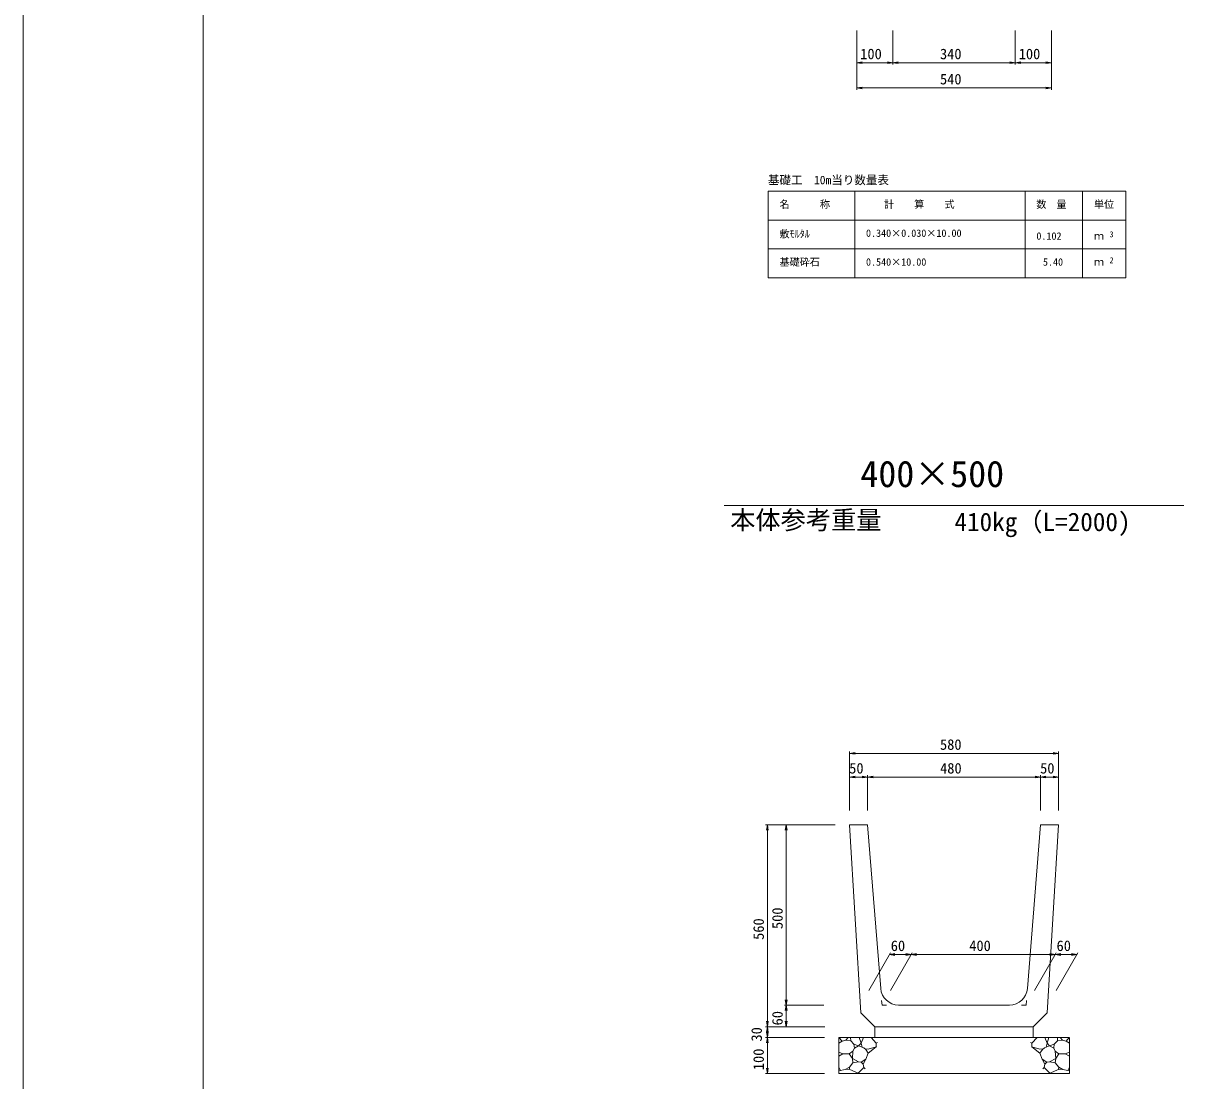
# Model space of a CAD drawing. Units: millimetres on the paper. Extents: x 0 to 841, y 0 to 594.
# Drawn here: x 0 to 161.1, y 285.5 to 432.2 of the extents above; entities that cross this region are included whole.
import ezdxf
from ezdxf.enums import TextEntityAlignment as Align

# ---------------------------------------------------------------- set-up
doc = ezdxf.new("R2010")
doc.units = ezdxf.units.MM
for name, color, linetype, lineweight in [('D-STR-DIM（寸法）', 7, 'Continuous', 18), ('D-STR-HTXT（旗揚げ）', 4, 'Continuous', 18), ('D-STR-STRn（構造物）', 5, 'Continuous', 18), ('D-STR（構造物外形線）', 1, 'Continuous', 18), ('D-TTL(外枠）', 2, 'Continuous', 18), ('DEFPOINTS_2', 8, 'Continuous', 18)]:
    doc.layers.add(name, color=color, linetype=linetype, lineweight=lineweight)
doc.layers.add('D-STR-TXT（文字）', color=7, linetype='Continuous')
doc.styles.add('ＭＳ ゴシック', font='')
doc.styles.get('ＭＳ ゴシック').set_extended_font_data('MS Gothic')

msp = doc.modelspace()

# ---------------------------------------------------------------- linework, layer by layer
at = {"layer": 'D-STR-DIM（寸法）'}
for p, q in [((115.7, 431.242), (115.7, 423.016)), ((115.7, 431.242), (115.7, 426.511)), ((120.7, 431.242), (120.7, 426.511)), ((120.7, 431.242), (120.7, 426.511)), ((137.7, 431.242), (137.7, 426.511)), ((137.7, 431.242), (137.7, 426.511)), ((142.7, 431.242), (142.7, 423.016)), ((142.7, 431.242), (142.7, 426.511)), ((115.7, 426.761), (116.45, 426.886)), ((119.95, 426.886), (120.7, 426.761)), ((120.7, 426.761), (121.45, 426.886)), ((136.95, 426.886), (137.7, 426.761)), ((137.7, 426.761), (138.45, 426.886)), ((141.95, 426.886), (142.7, 426.761)), ((115.7, 426.761), (115.8, 426.761)), ((116.45, 426.636), (115.7, 426.761)), ((120.6, 426.761), (115.8, 426.761)), ((120.7, 426.761), (119.95, 426.636)), ((120.7, 426.761), (120.6, 426.761)), ((120.7, 426.761), (120.8, 426.761)), ((121.45, 426.636), (120.7, 426.761)), ((120.8, 426.761), (137.6, 426.761)), ((137.7, 426.761), (136.95, 426.636)), ((137.7, 426.761), (137.6, 426.761)), ((137.7, 426.761), (137.8, 426.761)), ((138.45, 426.636), (137.7, 426.761)), ((137.8, 426.761), (142.6, 426.761)), ((142.7, 426.761), (141.95, 426.636)), ((142.7, 426.761), (142.6, 426.761)), ((115.7, 423.266), (116.45, 423.391)), ((115.7, 423.266), (115.8, 423.266)), ((116.45, 423.141), (115.7, 423.266)), ((115.8, 423.266), (142.6, 423.266)), ((141.95, 423.391), (142.7, 423.266)), ((142.7, 423.266), (141.95, 423.141)), ((142.7, 423.266), (142.6, 423.266)), ((114.7, 323.039), (114.7, 331.21)), ((114.7, 330.96), (115.45, 331.085)), ((114.7, 330.96), (114.8, 330.96)), ((115.45, 330.835), (114.7, 330.96)), ((114.8, 330.96), (143.6, 330.96)), ((142.95, 331.085), (143.7, 330.96)), ((143.7, 330.96), (142.95, 330.835)), ((143.7, 330.96), (143.6, 330.96)), ((143.7, 323.039), (143.7, 331.21)), ((114.7, 323.039), (114.7, 327.922)), ((114.7, 327.672), (115.45, 327.797)), ((114.7, 327.672), (114.8, 327.672)), ((115.45, 327.547), (114.7, 327.672)), ((114.8, 327.672), (117.1, 327.672)), ((116.45, 327.797), (117.2, 327.672)), ((117.2, 327.672), (116.45, 327.547)), ((117.2, 327.672), (117.1, 327.672)), ((117.2, 323.039), (117.2, 327.922)), ((117.2, 323.039), (117.2, 327.922)), ((117.2, 327.672), (117.95, 327.797)), ((117.2, 327.672), (117.3, 327.672)), ((117.95, 327.547), (117.2, 327.672)), ((117.3, 327.672), (141.1, 327.672)), ((140.45, 327.797), (141.2, 327.672)), ((141.2, 327.672), (140.45, 327.547)), ((141.2, 327.672), (141.1, 327.672)), ((141.2, 323.039), (141.2, 327.922)), ((141.2, 323.039), (141.2, 327.922)), ((141.2, 327.672), (141.95, 327.797)), ((141.2, 327.672), (141.3, 327.672)), ((141.95, 327.547), (141.2, 327.672)), ((141.3, 327.672), (143.6, 327.672)), ((142.95, 327.797), (143.7, 327.672)), ((143.7, 327.672), (142.95, 327.547)), ((143.7, 327.672), (143.6, 327.672)), ((143.7, 323.039), (143.7, 327.922)), ((112.7, 321.039), (103.036, 321.039)), ((103.161, 320.289), (103.286, 321.039)), ((103.286, 321.039), (103.286, 320.939)), ((103.286, 321.039), (103.411, 320.289)), ((103.286, 293.139), (103.286, 320.939)), ((112.7, 321.039), (105.651, 321.039)), ((105.776, 320.289), (105.901, 321.039)), ((105.901, 321.039), (105.901, 320.939)), ((105.901, 321.039), (106.026, 320.289)), ((105.901, 320.939), (105.901, 296.139)), ((117.353, 298.084), (120.363, 303.297)), ((120.219, 303.047), (120.969, 303.172)), ((120.219, 303.047), (120.319, 303.047)), ((120.969, 302.922), (120.219, 303.047)), ((123.146, 303.047), (120.319, 303.047)), ((120.355, 298.039), (123.391, 303.297)), ((120.355, 298.039), (123.391, 303.297)), ((122.496, 303.172), (123.246, 303.047)), ((123.246, 303.047), (122.496, 302.922)), ((123.246, 303.047), (123.146, 303.047)), ((123.246, 303.047), (123.996, 303.172)), ((123.246, 303.047), (123.346, 303.047)), ((123.996, 302.922), (123.246, 303.047)), ((123.346, 303.047), (143.146, 303.047)), ((140.355, 298.039), (143.391, 303.297)), ((140.355, 298.039), (143.391, 303.297)), ((142.496, 303.172), (143.246, 303.047)), ((143.246, 303.047), (142.496, 302.922)), ((143.246, 303.047), (143.146, 303.047)), ((143.246, 303.047), (143.996, 303.172)), ((143.246, 303.047), (143.346, 303.047)), ((143.996, 302.922), (143.246, 303.047)), ((143.346, 303.047), (146.146, 303.047)), ((143.355, 298.039), (146.391, 303.297)), ((145.496, 303.172), (146.246, 303.047)), ((146.246, 303.047), (145.496, 302.922)), ((146.246, 303.047), (146.146, 303.047)), ((105.901, 296.039), (105.776, 296.789)), ((106.026, 296.789), (105.901, 296.039)), ((111.135, 296.039), (105.651, 296.039)), ((111.135, 296.039), (105.651, 296.039)), ((105.776, 295.289), (105.901, 296.039)), ((105.901, 296.039), (105.901, 296.139)), ((105.901, 296.039), (105.901, 295.939)), ((105.901, 296.039), (106.026, 295.289)), ((105.901, 295.939), (105.901, 293.139)), ((103.286, 293.039), (103.161, 293.789)), ((103.411, 293.789), (103.286, 293.039)), ((105.901, 293.039), (105.776, 293.789)), ((106.026, 293.789), (105.901, 293.039)), ((111.277, 293.039), (103.036, 293.039)), ((111.277, 293.039), (103.036, 293.039)), ((103.161, 292.289), (103.286, 293.039)), ((103.286, 291.539), (103.161, 292.289)), ((103.286, 293.039), (103.286, 293.139)), ((103.286, 293.039), (103.286, 292.939)), ((103.286, 293.039), (103.411, 292.289)), ((103.286, 292.939), (103.286, 291.639)), ((103.411, 292.289), (103.286, 291.539)), ((103.286, 291.539), (103.286, 291.639)), ((111.277, 293.039), (105.651, 293.039)), ((105.901, 293.039), (105.901, 293.139)), ((111.2, 291.539), (103.036, 291.539)), ((111.2, 291.539), (103.036, 291.539)), ((103.161, 290.789), (103.286, 291.539)), ((103.286, 291.539), (103.286, 291.439)), ((103.286, 291.539), (103.411, 290.789)), ((103.286, 291.439), (103.286, 286.639)), ((103.286, 286.539), (103.161, 287.289)), ((103.411, 287.289), (103.286, 286.539)), ((111.2, 286.539), (103.036, 286.539)), ((103.286, 286.539), (103.286, 286.639))]:
    msp.add_line(p, q, dxfattribs=at)
at = {"layer": 'D-STR-HTXT（旗揚げ）'}
for p, q in [((103.407, 408.94), (153.047, 408.94)), ((103.407, 396.94), (103.407, 408.94)), ((115.407, 396.94), (115.407, 408.94)), ((139.047, 396.94), (139.047, 408.94)), ((147.047, 396.94), (147.047, 408.94)), ((147.047, 396.94), (147.047, 408.94)), ((153.047, 396.94), (153.047, 408.94)), ((103.407, 404.94), (153.047, 404.94)), ((103.407, 400.94), (153.047, 400.94)), ((103.407, 396.94), (153.047, 396.94)), ((97.3, 365.345), (161.084, 365.345))]:
    msp.add_line(p, q, dxfattribs=at)
at = {"layer": 'D-STR-STRn（構造物）'}
for p, q in [((118.2, 293.039), (118.2, 291.539)), ((140.2, 293.039), (140.2, 291.539)), ((113.2, 291.539), (145.178, 291.539)), ((113.2, 291.539), (113.2, 286.539)), ((113.66, 291.017), (113.2, 290.747)), ((113.66, 291.017), (113.222, 291.539)), ((114.165, 291.18), (113.66, 291.017)), ((114.165, 291.18), (114.497, 291.539)), ((114.863, 291.068), (114.165, 291.18)), ((114.863, 291.068), (114.838, 291.539)), ((115.285, 290.609), (114.863, 291.068)), ((115.158, 289.665), (115.361, 290.073)), ((115.361, 290.073), (115.285, 290.609)), ((115.953, 290.379), (115.285, 290.609)), ((115.361, 290.073), (115.953, 290.379)), ((116.3, 290.739), (115.953, 290.379)), ((115.953, 290.379), (116.667, 290.115)), ((116.047, 291.539), (116.3, 290.739)), ((116.3, 290.739), (116.612, 291.539)), ((116.3, 290.739), (116.435, 290.2)), ((116.667, 290.115), (116.932, 289.863)), ((116.799, 289.989), (117.284, 289.942)), ((117.284, 289.942), (118.391, 290.226)), ((117.289, 289.388), (118.391, 290.226)), ((117.672, 291.539), (118.391, 290.736)), ((118.391, 290.736), (118.58, 290.831)), ((118.391, 290.736), (118.391, 290.226)), ((118.391, 290.226), (118.413, 290.221)), ((140.008, 290.736), (139.819, 290.831)), ((140.008, 290.226), (139.987, 290.221)), ((140.728, 291.539), (140.008, 290.736)), ((140.008, 290.736), (140.008, 290.226)), ((141.116, 289.942), (140.008, 290.226)), ((141.111, 289.388), (140.008, 290.226)), ((141.6, 289.989), (141.116, 289.942)), ((141.733, 290.115), (141.468, 289.863)), ((142.447, 290.379), (141.733, 290.115)), ((142.1, 290.739), (141.788, 291.539)), ((142.1, 290.739), (141.965, 290.2)), ((142.353, 291.539), (142.1, 290.739)), ((142.1, 290.739), (142.447, 290.379)), ((142.447, 290.379), (143.115, 290.609)), ((143.039, 290.073), (142.447, 290.379)), ((143.039, 290.073), (143.115, 290.609)), ((143.242, 289.665), (143.039, 290.073)), ((143.115, 290.609), (143.536, 291.068)), ((143.536, 291.068), (143.562, 291.539)), ((143.536, 291.068), (144.235, 291.18)), ((144.235, 291.18), (143.903, 291.539)), ((144.235, 291.18), (144.74, 291.017)), ((144.74, 291.017), (145.178, 291.539)), ((144.74, 291.017), (145.2, 290.747)), ((145.2, 291.539), (145.2, 286.539)), ((113.76, 289.277), (113.2, 289.513)), ((113.2, 288.959), (113.76, 289.277)), ((113.76, 289.277), (114.64, 289.262)), ((114.64, 289.262), (115.158, 289.665)), ((115.097, 288.628), (114.64, 289.262)), ((115.097, 288.628), (115.158, 289.665)), ((115.151, 288.044), (115.097, 288.628)), ((115.097, 288.628), (115.955, 288.164)), ((116.975, 288.548), (116.317, 288.137)), ((116.591, 287.856), (116.975, 288.548)), ((116.932, 289.863), (117.289, 289.388)), ((117.289, 289.388), (116.975, 288.548)), ((141.468, 289.863), (141.111, 289.388)), ((141.111, 289.388), (141.425, 288.548)), ((141.809, 287.856), (141.425, 288.548)), ((141.425, 288.548), (142.083, 288.137)), ((143.303, 288.628), (142.445, 288.164)), ((143.303, 288.628), (143.242, 289.665)), ((143.76, 289.262), (143.242, 289.665)), ((143.248, 288.044), (143.303, 288.628)), ((143.303, 288.628), (143.76, 289.262)), ((144.64, 289.277), (143.76, 289.262)), ((144.64, 289.277), (145.2, 289.513)), ((145.2, 288.959), (144.64, 289.277)), ((113.423, 286.958), (113.2, 287.423)), ((114.087, 287.118), (113.2, 286.903)), ((114.087, 287.118), (114.676, 287.441)), ((114.63, 287.138), (114.087, 287.118)), ((115.996, 286.539), (114.63, 287.138)), ((114.676, 287.441), (115.151, 288.044)), ((114.676, 287.441), (114.687, 287.141)), ((115.955, 288.164), (115.151, 288.044)), ((115.907, 286.578), (116.693, 287.364)), ((116.317, 288.137), (115.955, 288.164)), ((116.317, 288.137), (116.591, 287.856)), ((116.693, 287.364), (116.591, 287.856)), ((116.693, 287.364), (116.862, 287.207)), ((141.707, 287.364), (141.538, 287.207)), ((141.707, 287.364), (141.809, 287.856)), ((142.493, 286.578), (141.707, 287.364)), ((142.083, 288.137), (141.809, 287.856)), ((142.083, 288.137), (142.445, 288.164)), ((142.403, 286.539), (143.77, 287.138)), ((142.445, 288.164), (143.248, 288.044)), ((143.723, 287.441), (143.248, 288.044)), ((143.723, 287.441), (143.712, 287.141)), ((144.313, 287.118), (143.723, 287.441)), ((143.77, 287.138), (144.313, 287.118)), ((144.313, 287.118), (145.2, 286.903)), ((144.977, 286.958), (145.2, 287.423)), ((113.2, 286.539), (145.2, 286.539))]:
    msp.add_line(p, q, dxfattribs=at)
at = {"layer": 'D-STR（構造物外形線）'}
for p, q in [((114.7, 321.039), (116.264, 294.975)), ((114.7, 321.039), (117.2, 321.039)), ((117.2, 321.039), (119.016, 298.34)), ((141.2, 321.039), (139.384, 298.34)), ((141.2, 321.039), (143.7, 321.039)), ((142.136, 294.975), (143.7, 321.039)), ((119.15, 296.666), (119.2, 296.039)), ((139.2, 296.039), (139.25, 296.666)), ((116.264, 294.975), (118.2, 293.039)), ((119.2, 296.039), (119.829, 296.039)), ((121.508, 296.039), (136.892, 296.039)), ((138.571, 296.039), (139.2, 296.039)), ((140.2, 293.039), (142.136, 294.975)), ((118.2, 293.039), (140.2, 293.039))]:
    msp.add_line(p, q, dxfattribs=at)
for centre, start, end in [((121.508, 298.539), 184.5736, 270), ((136.892, 298.539), 270, 355.4264)]:
    msp.add_arc(centre, 2.5, start, end, dxfattribs=at)
at = {"layer": 'D-TTL(外枠）'}
msp.add_line((25, 20), (25, 574), dxfattribs=at)
at = {"layer": 'DEFPOINTS_2'}
msp.add_line((0, 0), (0, 594), dxfattribs=at)

# ---------------------------------------------------------------- texts
at = {"layer": 'D-STR-DIM（寸法）', "style": 'ＭＳ ゴシック'}
for s, p in [('100', (116.175, 426.811)), ('340', (127.246, 426.811)), ('100', (138.175, 426.811)), ('540', (127.246, 423.316)), ('580', (127.246, 331.01)), ('50', (114.645, 327.722)), ('480', (127.261, 327.722)), ('50', (141.145, 327.722)), ('60', (120.413, 303.097)), ('400', (131.307, 303.097)), ('60', (143.426, 303.097))]:
    msp.add_text(s, height=1.466, dxfattribs=at).set_placement(p, align=Align.BOTTOM_LEFT)
for s, p in [('500', (105.851, 306.585)), ('560', (103.236, 305.085)), ('60', (105.851, 293.219)), ('30', (102.961, 290.984)), ('100', (103.236, 287.014))]:
    msp.add_text(s, height=1.466, rotation=90, dxfattribs=at).set_placement(p, align=Align.BOTTOM_LEFT)
at = {"layer": 'D-STR-TXT（文字）', "style": 'ＭＳ ゴシック'}
for s, height, p in [('基礎工\u300010m当り数量表', 1.173, (103.363, 409.55)), ('名\u3000\u3000\u3000称', 1.026, (104.976, 406.301)), ('計\u3000\u3000算\u3000\u3000式', 1.026, (119.473, 406.301)), ('数\u3000量', 1.026, (140.616, 406.301)), ('単位', 1.026, (148.616, 406.301)), ('敷ﾓﾙﾀﾙ', 1.026, (104.976, 402.195)), ('0.340×0.030×10.00', 1.026, (116.976, 402.301)), ('0.102', 1.026, (140.626, 401.901)), ('ｍ', 1.026, (148.616, 401.901)), ('3', 0.821, (150.777, 402.303)), ('基礎砕石', 1.026, (104.976, 398.301)), ('0.540×10.00', 1.026, (116.976, 398.301)), ('5.40', 1.026, (141.536, 398.301)), ('2', 0.821, (150.777, 398.703)), ('ｍ', 1.026, (148.616, 398.301)), ('400×500', 3.666, (116.197, 366.794)), ('本体参考重量', 2.566, (98.131, 361.278)), ('410kg（L=2000)', 2.566, (129.251, 361.015))]:
    msp.add_text(s, height=height, dxfattribs=at).set_placement(p, align=Align.BOTTOM_LEFT)

doc.saveas('drawing.dxf')
